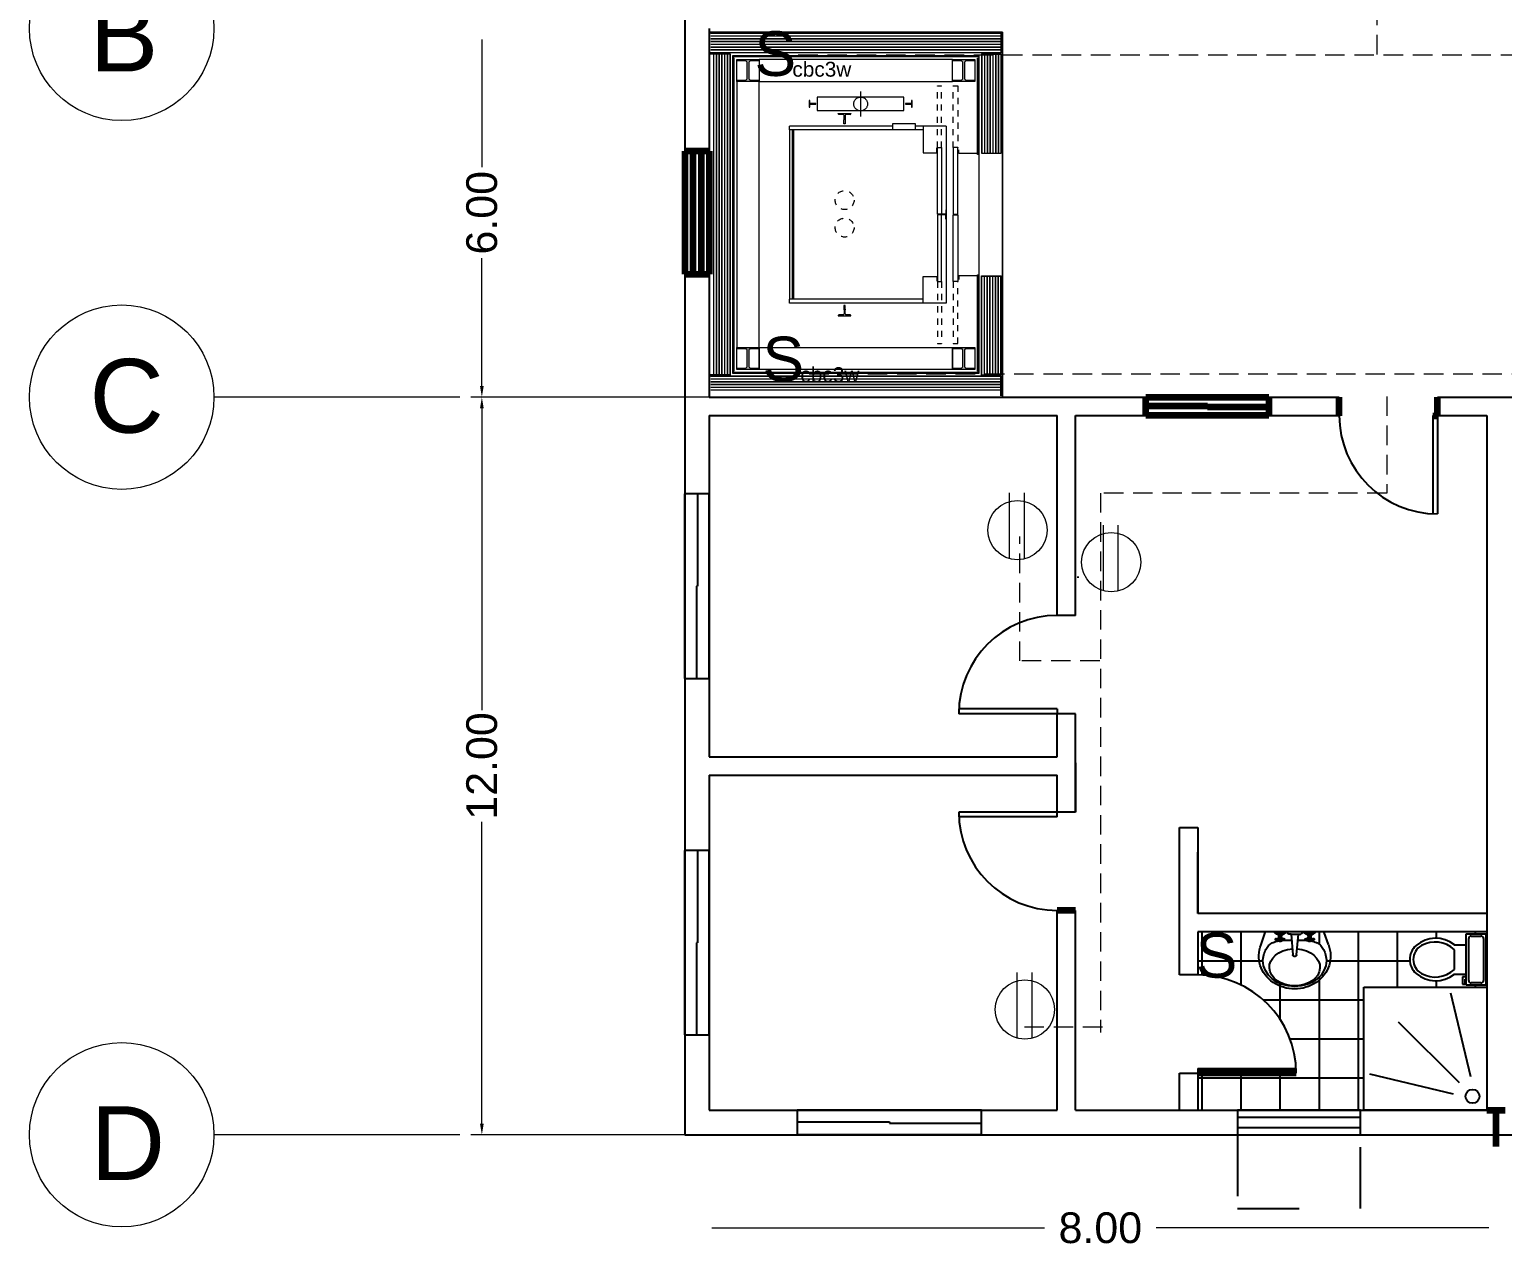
# Model space of a CAD drawing. Header units: millimetres. Extents: x 2391 to 3323, y 1596 to 2537.
# Drawn here: x 2839.98 to 2863.95, y 2264.38 to 2284.13 of the extents above; entities that cross this region are included whole.
import ezdxf

# ---------------------------------------------------------------- set-up
doc = ezdxf.new("R2010")
doc.units = ezdxf.units.MM
for name, pattern in [('ACAD_ISO02W100', [15, 12, -3]), ('CENTER5', [10, 5, -2, 1, -2]), ('DASHED2', [9.525, 6.35, -3.175]), ('HIDDEN', [0.375, 0.25, -0.125]), ('HIDDEN2', [4.7625, 3.175, -1.5875]), ('JIS_02_1.0', [2, 1, -1])]:
    doc.linetypes.add(name, pattern=pattern)
doc.layers.get('Defpoints').update_dxf_attribs({"color": 115})
for name, color, linetype in [('ASCENSORE - ELEVATOR', 160, 'Continuous'), ('BATH', 171, 'Continuous'), ('dimensions', 203, 'Continuous'), ('doors', 31, 'Continuous'), ('doors and windows schedule', 11, 'Continuous'), ('Electrical symbols', 81, 'Continuous'), ('exterior wall', 140, 'Continuous'), ('furnitures', 40, 'Continuous'), ('interior wall', 191, 'Continuous'), ('Lightning text', 211, 'Continuous'), ('windows', 241, 'Continuous')]:
    doc.layers.add(name, color=color, linetype=linetype)
doc.styles.add('PDF Swis721 BT', font='swiss.ttf')
doc.styles.get("Standard").update_dxf_attribs({"font": 'arial.ttf'})

msp = doc.modelspace()

# ---------------------------------------------------------------- hatches: boundary and pattern name
at = {"layer": 'ASCENSORE - ELEVATOR', "lineweight": 13, "true_color": 0x6d59d4}
for points in [[(2851.683, 2283.327), (2851.706, 2283.308), (2851.851, 2283.308), (2851.851, 2283.284), (2851.491, 2283.284), (2851.491, 2283.308), (2851.637, 2283.308), (2851.659, 2283.327), (2851.659, 2283.602), (2851.637, 2283.62), (2851.491, 2283.62), (2851.491, 2283.644), (2851.851, 2283.644), (2851.851, 2283.62), (2851.706, 2283.62), (2851.683, 2283.602)], [(2855.193, 2283.327), (2855.216, 2283.308), (2855.361, 2283.308), (2855.361, 2283.284), (2855.001, 2283.284), (2855.001, 2283.308), (2855.147, 2283.308), (2855.169, 2283.327), (2855.169, 2283.602), (2855.147, 2283.62), (2855.001, 2283.62), (2855.001, 2283.644), (2855.361, 2283.644), (2855.361, 2283.62), (2855.216, 2283.62), (2855.193, 2283.602)], [(2851.683, 2278.644), (2851.706, 2278.625), (2851.851, 2278.625), (2851.851, 2278.601), (2851.491, 2278.601), (2851.491, 2278.625), (2851.637, 2278.625), (2851.659, 2278.644), (2851.659, 2278.919), (2851.637, 2278.937), (2851.491, 2278.937), (2851.491, 2278.961), (2851.851, 2278.961), (2851.851, 2278.937), (2851.706, 2278.937), (2851.683, 2278.919)], [(2855.193, 2278.644), (2855.216, 2278.625), (2855.361, 2278.625), (2855.361, 2278.601), (2855.001, 2278.601), (2855.001, 2278.625), (2855.147, 2278.625), (2855.169, 2278.644), (2855.169, 2278.919), (2855.147, 2278.937), (2855.001, 2278.937), (2855.001, 2278.961), (2855.361, 2278.961), (2855.361, 2278.937), (2855.216, 2278.937), (2855.193, 2278.919)]]:
    msp.add_hatch(color=173, dxfattribs=at).paths.add_polyline_path(points)

# ---------------------------------------------------------------- linework, layer by layer
at = {"color": 0, "linetype": 'ByBlock'}
for p, q in [((2860.018, 2269.244), (2860.084, 2269.44)), ((2860.246, 2269.429), (2860.236, 2269.44)), ((2860.422, 2269.44), (2860.404, 2269.428)), ((2860.453, 2269.432), (2860.454, 2269.44)), ((2860.686, 2269.44), (2860.686, 2269.432)), ((2860.727, 2269.429), (2860.716, 2269.44)), ((2860.902, 2269.44), (2860.884, 2269.428)), ((2861.114, 2269.244), (2861.048, 2269.44)), ((2860.106, 2269.182), (2860.117, 2269.199)), ((2860.117, 2269.199), (2860.129, 2269.214)), ((2860.129, 2269.214), (2860.141, 2269.228)), ((2860.141, 2269.228), (2860.154, 2269.24)), ((2860.154, 2269.24), (2860.168, 2269.252)), ((2860.168, 2269.252), (2860.183, 2269.262)), ((2860.183, 2269.262), (2860.199, 2269.271)), ((2860.183, 2269.262), (2860.183, 2269.262)), ((2860.199, 2269.271), (2860.215, 2269.279)), ((2860.215, 2269.279), (2860.231, 2269.286)), ((2860.231, 2269.286), (2860.247, 2269.292)), ((2860.257, 2269.424), (2860.246, 2269.429)), ((2860.247, 2269.292), (2860.264, 2269.298)), ((2860.253, 2269.332), (2860.256, 2269.34)), ((2860.256, 2269.325), (2860.253, 2269.332)), ((2860.256, 2269.34), (2860.261, 2269.345)), ((2860.261, 2269.319), (2860.256, 2269.325)), ((2860.269, 2269.422), (2860.257, 2269.424)), ((2860.261, 2269.422), (2860.273, 2269.42)), ((2860.261, 2269.345), (2860.269, 2269.347)), ((2860.269, 2269.317), (2860.261, 2269.319)), ((2860.264, 2269.298), (2860.281, 2269.302)), ((2860.389, 2269.422), (2860.269, 2269.422)), ((2860.269, 2269.347), (2860.276, 2269.345)), ((2860.276, 2269.319), (2860.269, 2269.317)), ((2860.273, 2269.42), (2860.285, 2269.414)), ((2860.276, 2269.345), (2860.281, 2269.34)), ((2860.281, 2269.325), (2860.276, 2269.319)), ((2860.299, 2269.34), (2860.281, 2269.34)), ((2860.281, 2269.34), (2860.283, 2269.332)), ((2860.283, 2269.332), (2860.281, 2269.325)), ((2860.281, 2269.325), (2860.299, 2269.325)), ((2860.281, 2269.302), (2860.297, 2269.306)), ((2860.285, 2269.414), (2860.294, 2269.405)), ((2860.294, 2269.405), (2860.301, 2269.395)), ((2860.297, 2269.306), (2860.304, 2269.307)), ((2860.298, 2269.4), (2860.359, 2269.4)), ((2860.298, 2269.332), (2860.3, 2269.348)), ((2860.3, 2269.317), (2860.298, 2269.332)), ((2860.3, 2269.348), (2860.306, 2269.362)), ((2860.306, 2269.302), (2860.3, 2269.317)), ((2860.301, 2269.395), (2860.305, 2269.383)), ((2860.305, 2269.383), (2860.306, 2269.37)), ((2860.306, 2269.37), (2860.351, 2269.37)), ((2860.306, 2269.362), (2860.306, 2269.37)), ((2860.351, 2269.362), (2860.306, 2269.362)), ((2860.317, 2269.297), (2860.306, 2269.302)), ((2860.314, 2269.332), (2860.316, 2269.34)), ((2860.316, 2269.325), (2860.314, 2269.332)), ((2860.316, 2269.34), (2860.321, 2269.345)), ((2860.321, 2269.319), (2860.316, 2269.325)), ((2860.328, 2269.295), (2860.317, 2269.297)), ((2860.321, 2269.345), (2860.328, 2269.347)), ((2860.328, 2269.317), (2860.321, 2269.319)), ((2860.328, 2269.347), (2860.336, 2269.345)), ((2860.336, 2269.319), (2860.328, 2269.317)), ((2860.34, 2269.297), (2860.328, 2269.295)), ((2860.336, 2269.345), (2860.341, 2269.34)), ((2860.341, 2269.325), (2860.336, 2269.319)), ((2860.351, 2269.302), (2860.34, 2269.297)), ((2860.341, 2269.34), (2860.343, 2269.332)), ((2860.343, 2269.332), (2860.341, 2269.325)), ((2860.351, 2269.37), (2860.352, 2269.384)), ((2860.351, 2269.37), (2860.351, 2269.362)), ((2860.351, 2269.362), (2860.357, 2269.348)), ((2860.357, 2269.317), (2860.351, 2269.302)), ((2860.352, 2269.384), (2860.357, 2269.397)), ((2860.355, 2269.314), (2860.374, 2269.315)), ((2860.357, 2269.397), (2860.365, 2269.408)), ((2860.357, 2269.348), (2860.359, 2269.332)), ((2860.359, 2269.332), (2860.357, 2269.317)), ((2860.358, 2269.34), (2860.376, 2269.34)), ((2860.358, 2269.325), (2860.376, 2269.325)), ((2860.365, 2269.408), (2860.376, 2269.417)), ((2860.374, 2269.332), (2860.376, 2269.34)), ((2860.376, 2269.325), (2860.374, 2269.332)), ((2860.374, 2269.315), (2860.389, 2269.315)), ((2860.376, 2269.417), (2860.389, 2269.422)), ((2860.376, 2269.34), (2860.381, 2269.345)), ((2860.381, 2269.319), (2860.376, 2269.325)), ((2860.381, 2269.345), (2860.389, 2269.347)), ((2860.389, 2269.317), (2860.381, 2269.319)), ((2860.404, 2269.428), (2860.389, 2269.422)), ((2860.389, 2269.347), (2860.396, 2269.345)), ((2860.396, 2269.319), (2860.389, 2269.317)), ((2860.389, 2269.315), (2860.404, 2269.315)), ((2860.396, 2269.345), (2860.401, 2269.34)), ((2860.401, 2269.325), (2860.396, 2269.319)), ((2860.401, 2269.34), (2860.404, 2269.332)), ((2860.404, 2269.332), (2860.401, 2269.325)), ((2860.404, 2269.315), (2860.419, 2269.315)), ((2860.419, 2269.315), (2860.434, 2269.315)), ((2860.434, 2269.315), (2860.45, 2269.315)), ((2860.434, 2269.315), (2860.434, 2269.315)), ((2860.45, 2269.315), (2860.466, 2269.315)), ((2860.456, 2269.425), (2860.453, 2269.432)), ((2860.461, 2269.42), (2860.456, 2269.425)), ((2860.469, 2269.417), (2860.461, 2269.42)), ((2860.466, 2269.315), (2860.482, 2269.315)), ((2860.476, 2269.417), (2860.469, 2269.417)), ((2860.506, 2269.417), (2860.476, 2269.417)), ((2860.482, 2269.315), (2860.498, 2269.315)), ((2860.498, 2269.315), (2860.515, 2269.316)), ((2860.506, 2269.417), (2860.626, 2269.417)), ((2860.506, 2269.417), (2860.536, 2269.08)), ((2860.596, 2269.08), (2860.626, 2269.417)), ((2860.617, 2269.316), (2860.636, 2269.316)), ((2860.626, 2269.417), (2860.664, 2269.417)), ((2860.636, 2269.316), (2860.651, 2269.316)), ((2860.651, 2269.316), (2860.665, 2269.316)), ((2860.671, 2269.418), (2860.664, 2269.417)), ((2860.665, 2269.316), (2860.681, 2269.316)), ((2860.678, 2269.421), (2860.671, 2269.418)), ((2860.683, 2269.426), (2860.678, 2269.421)), ((2860.681, 2269.316), (2860.696, 2269.316)), ((2860.681, 2269.316), (2860.681, 2269.316)), ((2860.686, 2269.432), (2860.683, 2269.426)), ((2860.696, 2269.316), (2860.713, 2269.316)), ((2860.713, 2269.316), (2860.729, 2269.315)), ((2860.737, 2269.424), (2860.727, 2269.429)), ((2860.729, 2269.315), (2860.746, 2269.315)), ((2860.734, 2269.332), (2860.736, 2269.34)), ((2860.736, 2269.325), (2860.734, 2269.332)), ((2860.736, 2269.34), (2860.741, 2269.345)), ((2860.741, 2269.319), (2860.736, 2269.325)), ((2860.749, 2269.422), (2860.737, 2269.424)), ((2860.741, 2269.422), (2860.754, 2269.42)), ((2860.741, 2269.345), (2860.749, 2269.347)), ((2860.749, 2269.317), (2860.741, 2269.319)), ((2860.746, 2269.315), (2860.763, 2269.314)), ((2860.869, 2269.422), (2860.749, 2269.422)), ((2860.749, 2269.347), (2860.756, 2269.345)), ((2860.756, 2269.319), (2860.749, 2269.317)), ((2860.754, 2269.42), (2860.765, 2269.414)), ((2860.756, 2269.345), (2860.762, 2269.34)), ((2860.762, 2269.325), (2860.756, 2269.319)), ((2860.762, 2269.34), (2860.764, 2269.332)), ((2860.779, 2269.34), (2860.762, 2269.34)), ((2860.764, 2269.332), (2860.762, 2269.325)), ((2860.762, 2269.325), (2860.779, 2269.325)), ((2860.763, 2269.314), (2860.78, 2269.313)), ((2860.765, 2269.414), (2860.774, 2269.405)), ((2860.774, 2269.405), (2860.781, 2269.395)), ((2860.779, 2269.4), (2860.839, 2269.4)), ((2860.779, 2269.332), (2860.781, 2269.348)), ((2860.781, 2269.317), (2860.779, 2269.332)), ((2860.78, 2269.313), (2860.782, 2269.313)), ((2860.781, 2269.395), (2860.785, 2269.383)), ((2860.781, 2269.348), (2860.786, 2269.362)), ((2860.786, 2269.302), (2860.781, 2269.317)), ((2860.785, 2269.383), (2860.786, 2269.37)), ((2860.786, 2269.37), (2860.831, 2269.37)), ((2860.786, 2269.362), (2860.786, 2269.37)), ((2860.831, 2269.362), (2860.786, 2269.362)), ((2860.797, 2269.297), (2860.786, 2269.302)), ((2860.794, 2269.332), (2860.796, 2269.34)), ((2860.796, 2269.325), (2860.794, 2269.332)), ((2860.796, 2269.34), (2860.801, 2269.345)), ((2860.801, 2269.319), (2860.796, 2269.325)), ((2860.809, 2269.295), (2860.797, 2269.297)), ((2860.801, 2269.345), (2860.809, 2269.347)), ((2860.809, 2269.317), (2860.801, 2269.319)), ((2860.809, 2269.347), (2860.816, 2269.345)), ((2860.816, 2269.319), (2860.809, 2269.317)), ((2860.82, 2269.297), (2860.809, 2269.295)), ((2860.816, 2269.345), (2860.822, 2269.34)), ((2860.822, 2269.325), (2860.816, 2269.319)), ((2860.831, 2269.302), (2860.82, 2269.297)), ((2860.822, 2269.34), (2860.824, 2269.332)), ((2860.824, 2269.332), (2860.822, 2269.325)), ((2860.831, 2269.37), (2860.832, 2269.384)), ((2860.831, 2269.37), (2860.831, 2269.362)), ((2860.831, 2269.362), (2860.837, 2269.348)), ((2860.837, 2269.317), (2860.831, 2269.302)), ((2860.832, 2269.384), (2860.837, 2269.397)), ((2860.832, 2269.306), (2860.85, 2269.302)), ((2860.837, 2269.397), (2860.845, 2269.408)), ((2860.837, 2269.348), (2860.839, 2269.332)), ((2860.839, 2269.332), (2860.837, 2269.317)), ((2860.838, 2269.34), (2860.856, 2269.34)), ((2860.838, 2269.325), (2860.856, 2269.325)), ((2860.845, 2269.408), (2860.856, 2269.417)), ((2860.85, 2269.302), (2860.867, 2269.298)), ((2860.854, 2269.332), (2860.856, 2269.34)), ((2860.856, 2269.325), (2860.854, 2269.332)), ((2860.856, 2269.417), (2860.869, 2269.422)), ((2860.856, 2269.34), (2860.861, 2269.345)), ((2860.861, 2269.319), (2860.856, 2269.325)), ((2860.861, 2269.345), (2860.869, 2269.347)), ((2860.869, 2269.317), (2860.861, 2269.319)), ((2860.867, 2269.298), (2860.884, 2269.292)), ((2860.884, 2269.428), (2860.869, 2269.422)), ((2860.869, 2269.347), (2860.876, 2269.345)), ((2860.876, 2269.319), (2860.869, 2269.317)), ((2860.876, 2269.345), (2860.882, 2269.34)), ((2860.882, 2269.325), (2860.876, 2269.319)), ((2860.882, 2269.34), (2860.884, 2269.332)), ((2860.884, 2269.332), (2860.882, 2269.325)), ((2860.884, 2269.292), (2860.901, 2269.286)), ((2860.901, 2269.286), (2860.918, 2269.279)), ((2860.918, 2269.279), (2860.934, 2269.271)), ((2860.934, 2269.271), (2860.949, 2269.262)), ((2860.949, 2269.262), (2860.964, 2269.252)), ((2860.949, 2269.262), (2860.949, 2269.262)), ((2860.964, 2269.252), (2860.978, 2269.24)), ((2860.978, 2269.24), (2860.991, 2269.228)), ((2860.991, 2269.228), (2861.004, 2269.214)), ((2861.004, 2269.214), (2861.015, 2269.199)), ((2861.015, 2269.199), (2861.026, 2269.182)), ((2863.163, 2269.242), (2863.357, 2269.242)), ((2863.357, 2268.582), (2863.357, 2269.422)), ((2863.357, 2269.422), (2863.677, 2269.422)), ((2863.397, 2268.662), (2863.397, 2269.342)), ((2863.437, 2269.382), (2863.597, 2269.382)), ((2863.637, 2269.342), (2863.637, 2268.662)), ((2863.677, 2269.422), (2863.677, 2268.582)), ((2860.049, 2268.985), (2860.05, 2268.998)), ((2860.05, 2268.998), (2860.054, 2269.025)), ((2860.054, 2269.025), (2860.058, 2269.05)), ((2860.058, 2269.05), (2860.064, 2269.076)), ((2860.064, 2269.076), (2860.07, 2269.1)), ((2860.07, 2269.1), (2860.078, 2269.122)), ((2860.078, 2269.122), (2860.086, 2269.144)), ((2860.086, 2269.144), (2860.096, 2269.164)), ((2860.086, 2269.144), (2860.086, 2269.144)), ((2860.096, 2269.164), (2860.106, 2269.182)), ((2860.538, 2269.07), (2860.536, 2269.08)), ((2860.542, 2269.062), (2860.538, 2269.07)), ((2860.548, 2269.055), (2860.542, 2269.062)), ((2860.557, 2269.051), (2860.548, 2269.055)), ((2860.566, 2269.05), (2860.557, 2269.051)), ((2860.575, 2269.051), (2860.566, 2269.05)), ((2860.584, 2269.055), (2860.575, 2269.051)), ((2860.59, 2269.062), (2860.584, 2269.055)), ((2860.595, 2269.07), (2860.59, 2269.062)), ((2860.596, 2269.08), (2860.595, 2269.07)), ((2861.026, 2269.182), (2861.037, 2269.164)), ((2861.037, 2269.164), (2861.046, 2269.144)), ((2861.046, 2269.144), (2861.054, 2269.122)), ((2861.046, 2269.144), (2861.046, 2269.144)), ((2861.054, 2269.122), (2861.062, 2269.1)), ((2861.062, 2269.1), (2861.069, 2269.076)), ((2861.069, 2269.076), (2861.074, 2269.05)), ((2861.074, 2269.05), (2861.079, 2269.025)), ((2861.079, 2269.025), (2861.082, 2268.998)), ((2861.082, 2268.998), (2861.083, 2268.985)), ((2863.163, 2269.162), (2863.163, 2268.842)), ((2863.163, 2268.762), (2863.357, 2268.762)), ((2863.357, 2268.722), (2863.297, 2268.722)), ((2863.297, 2268.722), (2863.297, 2268.602)), ((2861.691, 2268.551), (2863.691, 2268.551)), ((2861.691, 2266.551), (2861.691, 2268.551)), ((2863.297, 2268.602), (2863.337, 2268.602)), ((2863.337, 2268.682), (2863.357, 2268.682)), ((2863.337, 2268.602), (2863.337, 2268.682)), ((2863.677, 2268.582), (2863.357, 2268.582)), ((2863.597, 2268.622), (2863.437, 2268.622)), ((2863.691, 2268.551), (2863.691, 2266.551)), ((2863.433, 2267.093), (2863.105, 2268.457)), ((2862.252, 2267.99), (2863.242, 2267)), ((2863.149, 2266.81), (2861.786, 2267.138)), ((2863.691, 2266.551), (2861.691, 2266.551))]:
    msp.add_line(p, q, dxfattribs=at)
msp.add_circle((2863.46, 2266.776), 0.113, dxfattribs=at)
for centre, radius, start, end in [((2862.737, 2269.002), 0.3, 131.0791, 228.9211), ((2862.755, 2269.002), 0.26, 119.5767, 240.4235), ((2862.86, 2268.862), 0.487, 51.4693, 131.0791), ((2862.851, 2268.834), 0.453, 46.3679, 119.5767), ((2863.432, 2269.347), 0.0354, 81.8699, 188.1301), ((2863.602, 2269.347), 0.0354, 351.8699, 98.1301), ((2862.86, 2269.143), 0.487, 228.9211, 308.5309), ((2862.851, 2269.17), 0.453, 240.4235, 313.6323), ((2863.432, 2268.657), 0.0354, 171.8699, 278.1301), ((2863.602, 2268.657), 0.0354, 261.8699, 8.1301)]:
    msp.add_arc(centre, radius, start, end, dxfattribs=at)
at = {"color": 0, "linetype": 'ByBlock', "extrusion": (0, 0, -1)}
for centre, major_axis, ratio, start_param, end_param in [((2860.566, 2269.058), (-0.584, 0), 0.916316, 2.786438, 6.63834), ((2860.566, 2268.985), (-0.517, 0), 0.815274, 3.141593, 6.283185), ((2860.566, 2268.874), (-0.412, 0), 0.730435, 1.664123, 7.760732)]:
    msp.add_ellipse(centre, major_axis=major_axis, ratio=ratio, start_param=start_param, end_param=end_param, dxfattribs=at)
at = {"layer": 'ASCENSORE - ELEVATOR', "lineweight": 13}
for p, q in [((2855.811, 2284.091), (2851.041, 2284.091)), ((2851.041, 2284.091), (2851.041, 2278.151)), ((2851.041, 2278.151), (2851.041, 2284.091)), ((2851.041, 2284.091), (2855.811, 2284.091)), ((2855.787, 2284.07), (2851.062, 2284.07)), ((2855.787, 2284.067), (2851.066, 2284.067)), ((2855.787, 2284.07), (2855.787, 2283.752)), ((2855.791, 2284.07), (2855.791, 2283.752)), ((2855.811, 2278.151), (2855.811, 2284.091)), ((2855.811, 2284.091), (2855.811, 2278.151)), ((2855.787, 2284.025), (2851.066, 2284.025)), ((2855.787, 2284.022), (2851.066, 2284.022)), ((2855.787, 2283.98), (2851.066, 2283.98)), ((2855.787, 2283.977), (2851.066, 2283.977)), ((2855.787, 2283.935), (2851.066, 2283.935)), ((2855.787, 2283.932), (2851.066, 2283.932)), ((2855.787, 2283.89), (2851.066, 2283.89)), ((2855.787, 2283.887), (2851.066, 2283.887)), ((2855.787, 2283.845), (2851.066, 2283.845)), ((2855.787, 2283.842), (2851.066, 2283.842)), ((2855.791, 2283.752), (2851.062, 2283.752)), ((2851.381, 2283.735), (2851.062, 2283.735)), ((2851.381, 2283.731), (2851.062, 2283.731)), ((2855.787, 2283.8), (2851.066, 2283.8)), ((2855.787, 2283.797), (2851.066, 2283.797)), ((2855.787, 2283.755), (2851.066, 2283.755)), ((2855.787, 2283.755), (2851.066, 2283.755)), ((2855.787, 2283.752), (2851.066, 2283.752)), ((2851.111, 2283.731), (2851.111, 2278.515)), ((2851.152, 2283.731), (2851.152, 2278.515)), ((2851.156, 2283.731), (2851.156, 2278.515)), ((2851.197, 2283.731), (2851.197, 2278.515)), ((2851.201, 2283.731), (2851.201, 2278.515)), ((2851.242, 2283.731), (2851.242, 2278.515)), ((2851.246, 2283.731), (2851.246, 2278.515)), ((2851.287, 2283.731), (2851.287, 2278.515)), ((2851.291, 2283.731), (2851.291, 2278.515)), ((2851.332, 2283.731), (2851.332, 2278.515)), ((2851.336, 2283.731), (2851.336, 2278.515)), ((2851.377, 2283.731), (2851.377, 2278.515)), ((2851.377, 2283.731), (2851.377, 2278.515)), ((2851.381, 2283.735), (2851.381, 2278.511)), ((2851.381, 2283.731), (2851.381, 2278.515)), ((2851.426, 2283.707), (2855.427, 2283.707)), ((2851.426, 2278.535), (2851.426, 2283.707)), ((2851.428, 2283.686), (2851.428, 2283.704)), ((2851.428, 2283.704), (2855.424, 2283.704)), ((2855.424, 2283.686), (2851.428, 2283.686)), ((2851.446, 2283.664), (2851.428, 2283.664)), ((2851.428, 2283.664), (2851.428, 2278.577)), ((2851.446, 2278.577), (2851.446, 2283.664)), ((2851.491, 2283.284), (2851.491, 2283.644)), ((2851.491, 2283.644), (2851.851, 2283.644)), ((2851.851, 2283.644), (2851.851, 2283.284)), ((2855.001, 2283.644), (2851.851, 2283.644)), ((2851.851, 2283.644), (2851.851, 2283.284)), ((2855.001, 2283.284), (2855.001, 2283.644)), ((2855.001, 2283.644), (2855.361, 2283.644)), ((2855.001, 2283.284), (2855.001, 2283.644)), ((2855.361, 2283.644), (2855.361, 2283.284)), ((2855.406, 2283.666), (2855.424, 2283.666)), ((2855.406, 2282.099), (2855.406, 2283.666)), ((2855.424, 2283.704), (2855.424, 2283.686)), ((2855.424, 2283.666), (2855.424, 2282.099)), ((2855.427, 2283.707), (2855.427, 2278.535)), ((2855.472, 2283.735), (2855.472, 2282.12)), ((2855.472, 2283.735), (2855.791, 2283.735)), ((2855.472, 2283.731), (2855.472, 2282.123)), ((2855.472, 2283.731), (2855.791, 2283.731)), ((2855.476, 2283.731), (2855.476, 2282.123)), ((2855.476, 2283.731), (2855.476, 2282.123)), ((2855.517, 2283.731), (2855.517, 2282.123)), ((2855.521, 2283.731), (2855.521, 2282.123)), ((2855.562, 2283.731), (2855.562, 2282.123)), ((2855.566, 2283.731), (2855.566, 2282.123)), ((2855.607, 2283.731), (2855.607, 2282.123)), ((2855.611, 2283.731), (2855.611, 2282.123)), ((2855.652, 2283.731), (2855.652, 2282.123)), ((2855.656, 2283.731), (2855.656, 2282.123)), ((2855.697, 2283.731), (2855.697, 2282.123)), ((2855.701, 2283.731), (2855.701, 2282.123)), ((2855.742, 2283.731), (2855.742, 2282.123)), ((2855.746, 2283.731), (2855.746, 2282.123)), ((2855.787, 2283.731), (2855.787, 2282.123)), ((2855.791, 2283.735), (2855.791, 2282.12)), ((2851.851, 2283.284), (2851.491, 2283.284)), ((2851.851, 2283.284), (2851.491, 2283.284)), ((2851.491, 2283.284), (2851.491, 2278.961)), ((2851.851, 2278.961), (2851.851, 2283.284)), ((2851.851, 2283.284), (2855.001, 2283.284)), ((2855.361, 2283.284), (2855.001, 2283.284)), ((2852.678, 2282.976), (2852.665, 2282.976)), ((2852.665, 2282.976), (2852.665, 2282.867)), ((2852.665, 2282.867), (2852.678, 2282.867)), ((2852.678, 2282.927), (2852.678, 2282.976)), ((2852.774, 2282.927), (2852.678, 2282.927)), ((2852.678, 2282.867), (2852.678, 2282.915)), ((2852.678, 2282.915), (2852.774, 2282.915)), ((2852.774, 2282.915), (2852.774, 2282.927)), ((2854.331, 2282.927), (2854.234, 2282.927)), ((2854.234, 2282.927), (2854.234, 2282.915)), ((2854.234, 2282.915), (2854.331, 2282.915)), ((2854.343, 2282.976), (2854.331, 2282.976)), ((2854.331, 2282.976), (2854.331, 2282.927)), ((2854.331, 2282.915), (2854.331, 2282.867)), ((2854.331, 2282.867), (2854.343, 2282.867)), ((2854.343, 2282.867), (2854.343, 2282.976)), ((2853.14, 2282.762), (2853.14, 2282.767)), ((2853.14, 2282.767), (2853.345, 2282.767)), ((2853.217, 2282.75), (2853.15, 2282.752)), ((2853.232, 2282.598), (2853.232, 2282.662)), ((2853.234, 2282.672), (2853.234, 2282.733)), ((2853.251, 2282.733), (2853.251, 2282.672)), ((2853.254, 2282.662), (2853.254, 2282.598)), ((2853.336, 2282.752), (2853.268, 2282.75)), ((2853.345, 2282.767), (2853.345, 2282.762)), ((2854.024, 2282.561), (2852.349, 2282.561)), ((2852.349, 2282.499), (2852.349, 2282.561)), ((2854.521, 2282.499), (2852.349, 2282.499)), ((2852.349, 2282.499), (2852.349, 2279.743)), ((2852.393, 2279.743), (2852.393, 2282.499)), ((2852.396, 2279.743), (2852.396, 2282.499)), ((2852.396, 2282.499), (2852.41, 2282.499)), ((2852.41, 2282.499), (2852.41, 2279.743)), ((2853.254, 2282.598), (2853.232, 2282.598)), ((2854.397, 2282.598), (2854.024, 2282.598)), ((2854.024, 2282.598), (2854.024, 2282.499)), ((2854.397, 2282.499), (2854.397, 2282.598)), ((2854.521, 2282.561), (2854.397, 2282.561)), ((2854.894, 2282.561), (2854.521, 2282.561)), ((2854.521, 2282.561), (2854.521, 2282.126)), ((2854.894, 2282.561), (2854.894, 2279.681)), ((2854.745, 2282.126), (2854.745, 2282.206)), ((2854.757, 2281.126), (2854.757, 2282.212)), ((2854.757, 2282.212), (2854.82, 2282.212)), ((2854.82, 2282.212), (2854.82, 2281.126)), ((2855.011, 2282.212), (2855.011, 2281.126)), ((2855.085, 2282.212), (2855.011, 2282.212)), ((2855.085, 2281.126), (2855.085, 2282.212)), ((2855.1, 2282.115), (2855.1, 2282.177)), ((2855.404, 2282.177), (2855.404, 2282.115)), ((2854.521, 2282.126), (2854.745, 2282.126)), ((2855.404, 2282.115), (2855.1, 2282.115)), ((2855.424, 2282.099), (2855.406, 2282.099)), ((2855.472, 2282.123), (2855.791, 2282.123)), ((2855.472, 2282.12), (2855.791, 2282.12)), ((2854.892, 2281.198), (2854.892, 2281.126)), ((2854.892, 2281.126), (2854.757, 2281.126)), ((2854.757, 2281.116), (2854.757, 2280.03)), ((2854.892, 2281.116), (2854.757, 2281.116)), ((2854.82, 2280.03), (2854.82, 2281.116)), ((2854.892, 2281.044), (2854.892, 2281.116)), ((2855.011, 2281.126), (2855.085, 2281.126)), ((2855.011, 2280.03), (2855.011, 2281.116)), ((2855.011, 2281.116), (2855.085, 2281.116)), ((2855.085, 2281.116), (2855.085, 2280.03)), ((2854.521, 2279.681), (2854.521, 2280.116)), ((2854.521, 2280.116), (2854.745, 2280.116)), ((2854.745, 2280.116), (2854.745, 2280.037)), ((2854.757, 2280.03), (2854.82, 2280.03)), ((2855.085, 2280.03), (2855.011, 2280.03)), ((2855.403, 2280.127), (2855.1, 2280.127)), ((2855.1, 2280.127), (2855.1, 2280.065)), ((2855.403, 2280.065), (2855.403, 2280.127)), ((2855.406, 2280.143), (2855.424, 2280.143)), ((2855.406, 2278.573), (2855.406, 2280.143)), ((2855.424, 2280.143), (2855.424, 2278.573)), ((2855.472, 2278.511), (2855.472, 2280.123)), ((2855.472, 2280.123), (2855.791, 2280.123)), ((2855.472, 2278.515), (2855.472, 2280.119)), ((2855.472, 2280.119), (2855.791, 2280.119)), ((2855.476, 2278.515), (2855.476, 2280.119)), ((2855.476, 2278.515), (2855.476, 2280.119)), ((2855.517, 2278.515), (2855.517, 2280.119)), ((2855.521, 2278.515), (2855.521, 2280.119)), ((2855.562, 2278.515), (2855.562, 2280.119)), ((2855.566, 2278.515), (2855.566, 2280.119)), ((2855.607, 2278.515), (2855.607, 2280.119)), ((2855.611, 2278.515), (2855.611, 2280.119)), ((2855.652, 2278.515), (2855.652, 2280.119)), ((2855.656, 2278.515), (2855.656, 2280.119)), ((2855.697, 2278.515), (2855.697, 2280.119)), ((2855.701, 2278.515), (2855.701, 2280.119)), ((2855.742, 2278.515), (2855.742, 2280.119)), ((2855.746, 2278.515), (2855.746, 2280.119)), ((2855.787, 2278.515), (2855.787, 2280.119)), ((2855.791, 2278.511), (2855.791, 2280.123)), ((2854.521, 2279.743), (2852.349, 2279.743)), ((2852.349, 2279.681), (2852.349, 2279.743)), ((2852.41, 2279.743), (2852.396, 2279.743)), ((2854.521, 2279.681), (2852.349, 2279.681)), ((2853.232, 2279.644), (2853.232, 2279.581)), ((2853.254, 2279.644), (2853.232, 2279.644)), ((2853.234, 2279.57), (2853.234, 2279.509)), ((2853.251, 2279.509), (2853.251, 2279.57)), ((2853.254, 2279.581), (2853.254, 2279.644)), ((2854.894, 2279.681), (2854.521, 2279.681)), ((2853.14, 2279.48), (2853.14, 2279.475)), ((2853.14, 2279.475), (2853.345, 2279.475)), ((2853.217, 2279.492), (2853.15, 2279.49)), ((2853.336, 2279.49), (2853.268, 2279.492)), ((2853.345, 2279.475), (2853.345, 2279.48)), ((2851.491, 2278.601), (2851.491, 2278.961)), ((2851.491, 2278.961), (2851.851, 2278.961)), ((2851.491, 2278.961), (2851.851, 2278.961)), ((2851.851, 2278.961), (2851.851, 2278.601)), ((2851.851, 2278.961), (2855.001, 2278.961)), ((2851.851, 2278.601), (2851.851, 2278.961)), ((2855.001, 2278.601), (2855.001, 2278.961)), ((2855.001, 2278.961), (2855.361, 2278.961)), ((2855.001, 2278.961), (2855.001, 2278.601)), ((2855.361, 2278.961), (2855.361, 2278.601)), ((2851.428, 2278.577), (2851.446, 2278.577)), ((2851.428, 2278.556), (2855.424, 2278.556)), ((2851.428, 2278.538), (2851.428, 2278.556)), ((2851.851, 2278.601), (2851.491, 2278.601)), ((2855.001, 2278.601), (2851.851, 2278.601)), ((2855.361, 2278.601), (2855.001, 2278.601)), ((2855.424, 2278.573), (2855.406, 2278.573)), ((2855.424, 2278.556), (2855.424, 2278.538)), ((2851.381, 2278.515), (2851.062, 2278.515)), ((2851.381, 2278.511), (2851.062, 2278.511)), ((2855.791, 2278.49), (2851.062, 2278.49)), ((2855.787, 2278.49), (2851.066, 2278.49)), ((2855.787, 2278.487), (2851.066, 2278.487)), ((2855.787, 2278.487), (2851.066, 2278.487)), ((2855.787, 2278.445), (2851.066, 2278.445)), ((2855.787, 2278.442), (2851.066, 2278.442)), ((2855.787, 2278.4), (2851.066, 2278.4)), ((2855.787, 2278.397), (2851.066, 2278.397)), ((2855.787, 2278.355), (2851.066, 2278.355)), ((2855.787, 2278.352), (2851.066, 2278.352)), ((2855.787, 2278.31), (2851.066, 2278.31)), ((2855.787, 2278.307), (2851.066, 2278.307)), ((2855.427, 2278.535), (2851.426, 2278.535)), ((2855.424, 2278.538), (2851.428, 2278.538)), ((2855.472, 2278.515), (2855.791, 2278.515)), ((2855.472, 2278.511), (2855.791, 2278.511)), ((2855.787, 2278.172), (2855.787, 2278.49)), ((2855.791, 2278.172), (2855.791, 2278.49)), ((2851.041, 2278.151), (2855.811, 2278.151)), ((2855.811, 2278.151), (2851.041, 2278.151)), ((2855.787, 2278.265), (2851.066, 2278.265)), ((2855.787, 2278.262), (2851.066, 2278.262))]:
    msp.add_line(p, q, dxfattribs=at)
at = {"layer": 'ASCENSORE - ELEVATOR', "color": 7, "lineweight": 13}
for p, q in [((2851.491, 2283.62), (2851.491, 2283.644)), ((2851.491, 2283.644), (2851.851, 2283.644)), ((2851.637, 2283.62), (2851.491, 2283.62)), ((2851.659, 2283.602), (2851.637, 2283.62)), ((2851.659, 2283.327), (2851.659, 2283.602)), ((2851.706, 2283.62), (2851.683, 2283.602)), ((2851.683, 2283.602), (2851.683, 2283.327)), ((2851.851, 2283.62), (2851.706, 2283.62)), ((2851.851, 2283.644), (2851.851, 2283.62)), ((2855.001, 2283.62), (2855.001, 2283.644)), ((2855.001, 2283.644), (2855.361, 2283.644)), ((2855.147, 2283.62), (2855.001, 2283.62)), ((2855.169, 2283.602), (2855.147, 2283.62)), ((2855.169, 2283.327), (2855.169, 2283.602)), ((2855.216, 2283.62), (2855.193, 2283.602)), ((2855.193, 2283.602), (2855.193, 2283.327)), ((2855.361, 2283.62), (2855.216, 2283.62)), ((2855.361, 2283.644), (2855.361, 2283.62)), ((2851.491, 2283.284), (2851.491, 2283.308)), ((2851.491, 2283.308), (2851.637, 2283.308)), ((2851.851, 2283.284), (2851.491, 2283.284)), ((2851.637, 2283.308), (2851.659, 2283.327)), ((2851.683, 2283.327), (2851.706, 2283.308)), ((2851.706, 2283.308), (2851.851, 2283.308)), ((2851.851, 2283.308), (2851.851, 2283.284)), ((2855.001, 2283.284), (2855.001, 2283.308)), ((2855.001, 2283.308), (2855.147, 2283.308)), ((2855.361, 2283.284), (2855.001, 2283.284)), ((2855.147, 2283.308), (2855.169, 2283.327)), ((2855.193, 2283.327), (2855.216, 2283.308)), ((2855.216, 2283.308), (2855.361, 2283.308)), ((2855.361, 2283.308), (2855.361, 2283.284)), ((2851.491, 2278.937), (2851.491, 2278.961)), ((2851.491, 2278.961), (2851.851, 2278.961)), ((2851.637, 2278.937), (2851.491, 2278.937)), ((2851.659, 2278.919), (2851.637, 2278.937)), ((2851.659, 2278.644), (2851.659, 2278.919)), ((2851.706, 2278.937), (2851.683, 2278.919)), ((2851.683, 2278.919), (2851.683, 2278.644)), ((2851.851, 2278.937), (2851.706, 2278.937)), ((2851.851, 2278.961), (2851.851, 2278.937)), ((2855.001, 2278.937), (2855.001, 2278.961)), ((2855.001, 2278.961), (2855.361, 2278.961)), ((2855.147, 2278.937), (2855.001, 2278.937)), ((2855.169, 2278.919), (2855.147, 2278.937)), ((2855.169, 2278.644), (2855.169, 2278.919)), ((2855.216, 2278.937), (2855.193, 2278.919)), ((2855.193, 2278.919), (2855.193, 2278.644)), ((2855.361, 2278.937), (2855.216, 2278.937)), ((2855.361, 2278.961), (2855.361, 2278.937)), ((2851.491, 2278.601), (2851.491, 2278.625)), ((2851.491, 2278.625), (2851.637, 2278.625)), ((2851.851, 2278.601), (2851.491, 2278.601)), ((2851.637, 2278.625), (2851.659, 2278.644)), ((2851.683, 2278.644), (2851.706, 2278.625)), ((2851.706, 2278.625), (2851.851, 2278.625)), ((2851.851, 2278.625), (2851.851, 2278.601)), ((2855.001, 2278.601), (2855.001, 2278.625)), ((2855.001, 2278.625), (2855.147, 2278.625)), ((2855.361, 2278.601), (2855.001, 2278.601)), ((2855.147, 2278.625), (2855.169, 2278.644)), ((2855.193, 2278.644), (2855.216, 2278.625)), ((2855.216, 2278.625), (2855.361, 2278.625)), ((2855.361, 2278.625), (2855.361, 2278.601)), ((2855.361, 2278.601), (2855.361, 2278.601)), ((2855.361, 2278.601), (2855.361, 2278.601)), ((2855.361, 2278.601), (2855.361, 2278.601)), ((2855.361, 2278.601), (2855.361, 2278.601)), ((2855.361, 2278.601), (2855.361, 2278.601)), ((2855.361, 2278.601), (2855.361, 2278.601))]:
    msp.add_line(p, q, dxfattribs=at)
at = {"layer": 'ASCENSORE - ELEVATOR', "linetype": 'HIDDEN2', "lineweight": 13}
msp.add_line((2853.504, 2283.124), (2853.504, 2282.718), dxfattribs=at)
at = {"layer": 'ASCENSORE - ELEVATOR', "linetype": 'HIDDEN', "lineweight": 13, "ltscale": 0.1}
for p, q in [((2854.757, 2283.218), (2854.82, 2283.218)), ((2854.757, 2282.212), (2854.757, 2283.218)), ((2854.82, 2282.212), (2854.82, 2283.218)), ((2855.011, 2282.212), (2855.011, 2283.218)), ((2855.011, 2283.218), (2855.085, 2283.218)), ((2855.085, 2283.218), (2855.085, 2282.212)), ((2854.757, 2280.03), (2854.757, 2279.024)), ((2854.82, 2280.03), (2854.82, 2279.024)), ((2855.011, 2280.03), (2855.011, 2279.024)), ((2855.085, 2279.024), (2855.085, 2280.03)), ((2854.757, 2279.024), (2854.82, 2279.024)), ((2855.011, 2279.024), (2855.085, 2279.024))]:
    msp.add_line(p, q, dxfattribs=at)
at = {"layer": 'ASCENSORE - ELEVATOR', "linetype": 'Continuous', "lineweight": 13}
for p, q in [((2852.799, 2283.03), (2852.799, 2282.813)), ((2854.205, 2283.03), (2852.799, 2283.03)), ((2854.205, 2282.813), (2854.205, 2283.03)), ((2852.799, 2282.813), (2854.205, 2282.813))]:
    msp.add_line(p, q, dxfattribs=at)
at = {"layer": 'ASCENSORE - ELEVATOR', "linetype": 'CENTER5', "lineweight": 13}
msp.add_line((2854.894, 2281.121), (2854.894, 2281.121), dxfattribs=at)
at = {"layer": 'ASCENSORE - ELEVATOR', "linetype": 'HIDDEN2', "lineweight": 13}
msp.add_circle((2853.504, 2282.921), 0.112, dxfattribs=at)
at = {"layer": 'ASCENSORE - ELEVATOR', "linetype": 'HIDDEN', "lineweight": 13, "ltscale": 0.1}
for centre in [(2853.243, 2281.356), (2853.243, 2280.909)]:
    msp.add_circle(centre, 0.154, dxfattribs=at)
at = {"layer": 'ASCENSORE - ELEVATOR', "lineweight": 13}
for centre, radius, start, end in [((2853.15, 2282.762), 0.00994, 180, 268.4826), ((2853.217, 2282.733), 0.0174, 360, 88.4826), ((2853.21, 2282.672), 0.0243, 333.8425, 359.4784), ((2853.269, 2282.733), 0.0174, 91.5174, 180), ((2853.276, 2282.672), 0.0243, 180.5216, 206.1575), ((2853.335, 2282.762), 0.00994, 271.5174, 0), ((2853.217, 2279.509), 0.0174, 271.5174, 360), ((2853.21, 2279.57), 0.0243, 0.5216, 26.1575), ((2853.276, 2279.57), 0.0243, 153.8425, 179.4784), ((2853.269, 2279.509), 0.0174, 180, 268.4826), ((2853.15, 2279.48), 0.00994, 91.5174, 180), ((2853.335, 2279.48), 0.00994, 360, 88.4826)]:
    msp.add_arc(centre, radius, start, end, dxfattribs=at)
at = {"layer": 'BATH', "linetype": 'Continuous'}
for p, q in [((2859.062, 2268.75), (2859.062, 2269.451)), ((2859.697, 2268.587), (2859.697, 2269.451)), ((2860.332, 2269.422), (2860.332, 2269.451)), ((2860.967, 2269.249), (2860.967, 2269.451)), ((2861.602, 2266.551), (2861.602, 2269.451)), ((2862.237, 2268.551), (2862.237, 2269.451)), ((2862.872, 2269.348), (2862.872, 2269.451)), ((2863.507, 2269.422), (2863.507, 2269.451)), ((2860.332, 2269.294), (2860.332, 2269.295)), ((2858.991, 2268.983), (2860.049, 2268.983)), ((2861.083, 2268.983), (2862.438, 2268.983)), ((2863.677, 2268.983), (2863.691, 2268.983)), ((2860.967, 2266.551), (2860.967, 2268.719)), ((2860.332, 2268.025), (2860.332, 2268.609)), ((2862.872, 2268.551), (2862.872, 2268.657)), ((2863.507, 2268.551), (2863.507, 2268.582)), ((2860.053, 2268.348), (2861.691, 2268.348)), ((2860.489, 2267.713), (2861.691, 2267.713)), ((2858.991, 2267.078), (2861.691, 2267.078)), ((2859.062, 2266.551), (2859.062, 2267.151)), ((2859.697, 2266.551), (2859.697, 2267.151)), ((2860.332, 2266.551), (2860.332, 2267.151))]:
    msp.add_line(p, q, dxfattribs=at)
at = {"layer": 'Defpoints', "linetype": 'DASHED2', "lineweight": 13, "ltscale": 0.05}
for p, q in [((2861.9, 2284.997), (2861.9, 2283.708)), ((2852.488, 2283.718), (2883.45, 2283.718)), ((2852.667, 2278.532), (2884.285, 2278.532)), ((2862.065, 2278.164), (2862.065, 2276.591)), ((2862.065, 2276.591), (2857.409, 2276.591)), ((2857.409, 2276.591), (2857.409, 2267.816)), ((2856.095, 2273.86), (2856.095, 2275.884)), ((2857.395, 2273.86), (2856.095, 2273.86)), ((2857.439, 2267.903), (2856.094, 2267.903))]:
    msp.add_line(p, q, dxfattribs=at)
at = {"layer": 'dimensions', "lineweight": 13}
for p, q in [((2847.341, 2283.971), (2847.341, 2281.891)), ((2847.341, 2278.331), (2847.341, 2280.411)), ((2850.641, 2278.151), (2847.161, 2278.151)), ((2851.041, 2278.151), (2847.161, 2278.151)), ((2847.341, 2277.971), (2847.341, 2273.06)), ((2847.341, 2266.331), (2847.341, 2271.242)), ((2850.641, 2266.151), (2847.161, 2266.151)), ((2851.084, 2264.635), (2856.495, 2264.635)), ((2863.724, 2264.635), (2858.313, 2264.635))]:
    msp.add_line(p, q, dxfattribs=at)
at = {"layer": 'dimensions', "lineweight": 100}
for p, q in [((2863.691, 2266.551), (2863.991, 2266.551)), ((2863.841, 2266.551), (2863.841, 2265.959))]:
    msp.add_line(p, q, dxfattribs=at)
at = {"layer": 'dimensions'}
for points in [[(2847.311, 2278.331), (2847.371, 2278.331), (2847.341, 2278.151)], [(2847.311, 2277.971), (2847.371, 2277.971), (2847.341, 2278.151)], [(2847.311, 2266.331), (2847.371, 2266.331), (2847.341, 2266.151)]]:
    msp.add_solid(points, dxfattribs=at)
at = {"layer": 'doors'}
for p, q in [((2862.811, 2277.851), (2862.811, 2276.253)), ((2862.891, 2277.851), (2862.891, 2276.251)), ((2856.701, 2273.081), (2855.103, 2273.081)), ((2856.701, 2273.081), (2856.701, 2273.001)), ((2856.701, 2273.001), (2855.101, 2273.001)), ((2856.701, 2271.401), (2855.101, 2271.401)), ((2856.701, 2271.321), (2856.701, 2271.401)), ((2856.701, 2271.321), (2855.103, 2271.321)), ((2858.991, 2267.231), (2860.589, 2267.231)), ((2858.991, 2267.231), (2858.991, 2267.151))]:
    msp.add_line(p, q, dxfattribs=at)
at = {"layer": 'doors', "linetype": 'ACAD_ISO02W100', "lineweight": 100}
msp.add_line((2862.811, 2277.846), (2862.891, 2277.846), dxfattribs=at)
at = {"layer": 'doors', "lineweight": 100}
msp.add_line((2860.591, 2267.151), (2858.991, 2267.151), dxfattribs=at)
at = {"layer": 'doors'}
for centre, start, end in [((2862.891, 2277.851), 180, 270), ((2856.701, 2273.001), 90, 180), ((2856.701, 2271.401), 180, 270), ((2858.991, 2267.151), 0, 90)]:
    msp.add_arc(centre, 1.6, start, end, dxfattribs=at)
at = {"layer": 'Electrical symbols', "lineweight": 18}
for p, q in [((2855.927, 2275.52), (2855.927, 2276.593)), ((2856.171, 2275.52), (2856.171, 2276.593)), ((2857.453, 2274.998), (2857.453, 2276.071)), ((2857.696, 2274.998), (2857.696, 2276.071)), ((2856.049, 2267.719), (2856.049, 2268.792)), ((2856.293, 2267.719), (2856.293, 2268.792))]:
    msp.add_line(p, q, dxfattribs=at)
for centre in [(2856.055, 2275.989), (2857.581, 2275.467), (2856.177, 2268.188)]:
    msp.add_circle(centre, 0.482, dxfattribs=at)
at = {"layer": 'exterior wall'}
for p, q in [((2850.641, 2296.151), (2850.641, 2266.151)), ((2851.041, 2284.151), (2851.041, 2278.151)), ((2851.041, 2277.851), (2851.041, 2272.301)), ((2851.041, 2272.001), (2851.041, 2266.551)), ((2851.041, 2266.551), (2856.701, 2266.551)), ((2857.001, 2266.551), (2863.691, 2266.551)), ((2850.641, 2266.151), (2891.041, 2266.151))]:
    msp.add_line(p, q, dxfattribs=at)
at = {"layer": 'exterior wall', "lineweight": 13}
msp.add_line((2851.041, 2284.151), (2851.041, 2278.151), dxfattribs=at)
at = {"layer": 'furnitures'}
msp.add_line((2857.039, 2275.232), (2857.039, 2275.213), dxfattribs=at)
at = {"layer": 'interior wall'}
for p, q in [((2851.041, 2278.151), (2861.291, 2278.151)), ((2862.891, 2278.151), (2864.591, 2278.151)), ((2851.041, 2277.851), (2856.701, 2277.851)), ((2856.701, 2274.601), (2856.701, 2277.851)), ((2857.001, 2277.851), (2861.291, 2277.851)), ((2857.001, 2274.601), (2857.001, 2277.851)), ((2862.891, 2277.851), (2863.691, 2277.851)), ((2863.691, 2277.851), (2863.691, 2266.551)), ((2857.001, 2274.601), (2856.701, 2274.601)), ((2856.701, 2272.301), (2856.701, 2273.001)), ((2857.001, 2273.001), (2856.701, 2273.001)), ((2857.001, 2271.401), (2857.001, 2273.001)), ((2857.001, 2272.201), (2857.001, 2273.001)), ((2851.041, 2272.301), (2856.701, 2272.301)), ((2857.001, 2272.201), (2857.001, 2271.401)), ((2851.041, 2272.001), (2856.701, 2272.001)), ((2856.701, 2271.401), (2856.701, 2272.001)), ((2857.001, 2271.401), (2856.701, 2271.401)), ((2858.691, 2268.751), (2858.691, 2271.151)), ((2858.691, 2271.151), (2858.991, 2271.151)), ((2858.991, 2271.151), (2858.991, 2269.751)), ((2858.991, 2269.751), (2858.991, 2270.751)), ((2856.701, 2266.551), (2856.701, 2269.801)), ((2857.001, 2266.551), (2857.001, 2269.801)), ((2863.691, 2269.751), (2858.991, 2269.751)), ((2863.691, 2269.451), (2858.991, 2269.451)), ((2858.991, 2269.451), (2858.991, 2268.751)), ((2858.991, 2268.751), (2858.691, 2268.751)), ((2858.691, 2266.551), (2858.691, 2267.151)), ((2858.691, 2267.151), (2858.991, 2267.151)), ((2858.991, 2267.151), (2858.991, 2266.551))]:
    msp.add_line(p, q, dxfattribs=at)
at = {"layer": 'interior wall', "lineweight": 100}
for p, q in [((2861.291, 2277.846), (2861.291, 2278.151)), ((2862.891, 2277.846), (2862.891, 2278.151)), ((2857.001, 2269.801), (2856.701, 2269.801))]:
    msp.add_line(p, q, dxfattribs=at)
at = {"layer": 'Lightning text', "linetype": 'ByBlock', "lineweight": 13, "ltscale": 0.02}
for p, q in [((2846.981, 2278.151), (2842.981, 2278.151)), ((2846.981, 2266.151), (2842.981, 2266.151))]:
    msp.add_line(p, q, dxfattribs=at)
for centre in [(2841.481, 2284.151), (2841.481, 2278.151), (2841.481, 2266.151)]:
    msp.add_circle(centre, 1.5, dxfattribs=at)
at = {"layer": 'windows', "lineweight": 100}
for p, q in [((2851.041, 2282.151), (2850.641, 2282.151)), ((2850.641, 2282.151), (2850.641, 2280.151)), ((2850.771, 2282.151), (2850.771, 2280.151)), ((2850.911, 2282.151), (2850.911, 2280.151)), ((2851.041, 2282.151), (2851.041, 2280.151)), ((2850.641, 2280.151), (2851.041, 2280.151)), ((2858.146, 2277.851), (2858.146, 2278.151)), ((2858.146, 2278.151), (2860.146, 2278.151)), ((2860.146, 2278.151), (2860.146, 2277.851)), ((2858.146, 2278.011), (2859.146, 2278.011)), ((2860.146, 2277.851), (2858.146, 2277.851)), ((2859.146, 2278.011), (2859.146, 2277.991)), ((2859.146, 2277.991), (2860.146, 2277.991))]:
    msp.add_line(p, q, dxfattribs=at)
at = {"layer": 'windows'}
for p, q in [((2851.041, 2276.576), (2850.641, 2276.576)), ((2850.641, 2273.576), (2850.641, 2276.576)), ((2850.851, 2276.576), (2850.851, 2275.076)), ((2851.041, 2273.576), (2851.041, 2276.576)), ((2850.851, 2275.076), (2850.831, 2275.076)), ((2850.831, 2275.076), (2850.831, 2273.576)), ((2850.641, 2273.576), (2851.041, 2273.576)), ((2851.041, 2270.776), (2850.641, 2270.776)), ((2850.641, 2267.776), (2850.641, 2270.776)), ((2850.851, 2270.776), (2850.851, 2269.276)), ((2851.041, 2267.776), (2851.041, 2270.776)), ((2850.851, 2269.276), (2850.831, 2269.276)), ((2850.831, 2269.276), (2850.831, 2267.776)), ((2850.641, 2267.776), (2851.041, 2267.776)), ((2855.471, 2266.551), (2852.471, 2266.551)), ((2852.471, 2266.551), (2852.471, 2266.151)), ((2852.471, 2266.361), (2853.971, 2266.361)), ((2853.971, 2266.361), (2853.971, 2266.341)), ((2853.971, 2266.341), (2855.471, 2266.341)), ((2855.471, 2266.151), (2855.471, 2266.551)), ((2861.637, 2266.551), (2859.637, 2266.551)), ((2859.637, 2266.551), (2859.637, 2266.151)), ((2861.637, 2266.431), (2859.637, 2266.431)), ((2861.637, 2266.151), (2861.637, 2266.551)), ((2855.471, 2266.151), (2852.471, 2266.151)), ((2859.637, 2266.271), (2861.637, 2266.271)), ((2859.637, 2266.151), (2861.637, 2266.151))]:
    msp.add_line(p, q, dxfattribs=at)
at = {"layer": 'windows', "linetype": 'JIS_02_1.0'}
for p, q in [((2859.637, 2266.151), (2859.637, 2264.951)), ((2861.637, 2264.951), (2861.637, 2266.151)), ((2859.637, 2264.951), (2861.637, 2264.951))]:
    msp.add_line(p, q, dxfattribs=at)

# ---------------------------------------------------------------- texts
at = {"layer": 'dimensions', "lineweight": 13, "char_height": 0.5, "attachment_point": 5, "rotation": 90}
for s, insert in [('\\A1;6.00', (2847.341, 2281.151)), ('\\A1;12.00', (2847.341, 2272.151))]:
    msp.add_mtext(s, dxfattribs=dict(at, insert=insert))
at = {"layer": 'dimensions', "lineweight": 13, "insert": (2857.404, 2264.635), "char_height": 0.5, "attachment_point": 5}
msp.add_mtext('\\A1;8.00', dxfattribs=at)
at = {"layer": 'doors and windows schedule'}
for s, p in [('B', (2840.959, 2283.449)), ('C', (2840.957, 2277.573)), ('D', (2840.977, 2265.416))]:
    msp.add_text(s, height=1.2, dxfattribs=at).set_placement(p)
at = {"layer": 'Electrical symbols', "style": 'PDF Swis721 BT'}
for s, height, p in [('S', 0.727, (2851.777, 2283.377)), ('cbc3w', 0.2423, (2852.393, 2283.365)), ('S', 0.727, (2851.907, 2278.408)), ('cbc3w', 0.2423, (2852.524, 2278.396))]:
    msp.add_text(s, height=height, dxfattribs=at).set_placement(p)
at = {"layer": 'Electrical symbols', "insert": (2858.956, 2268.697), "char_height": 0.727, "attachment_point": 7, "style": 'PDF Swis721 BT'}
msp.add_mtext('S', dxfattribs=at)

doc.saveas('drawing.dxf')
